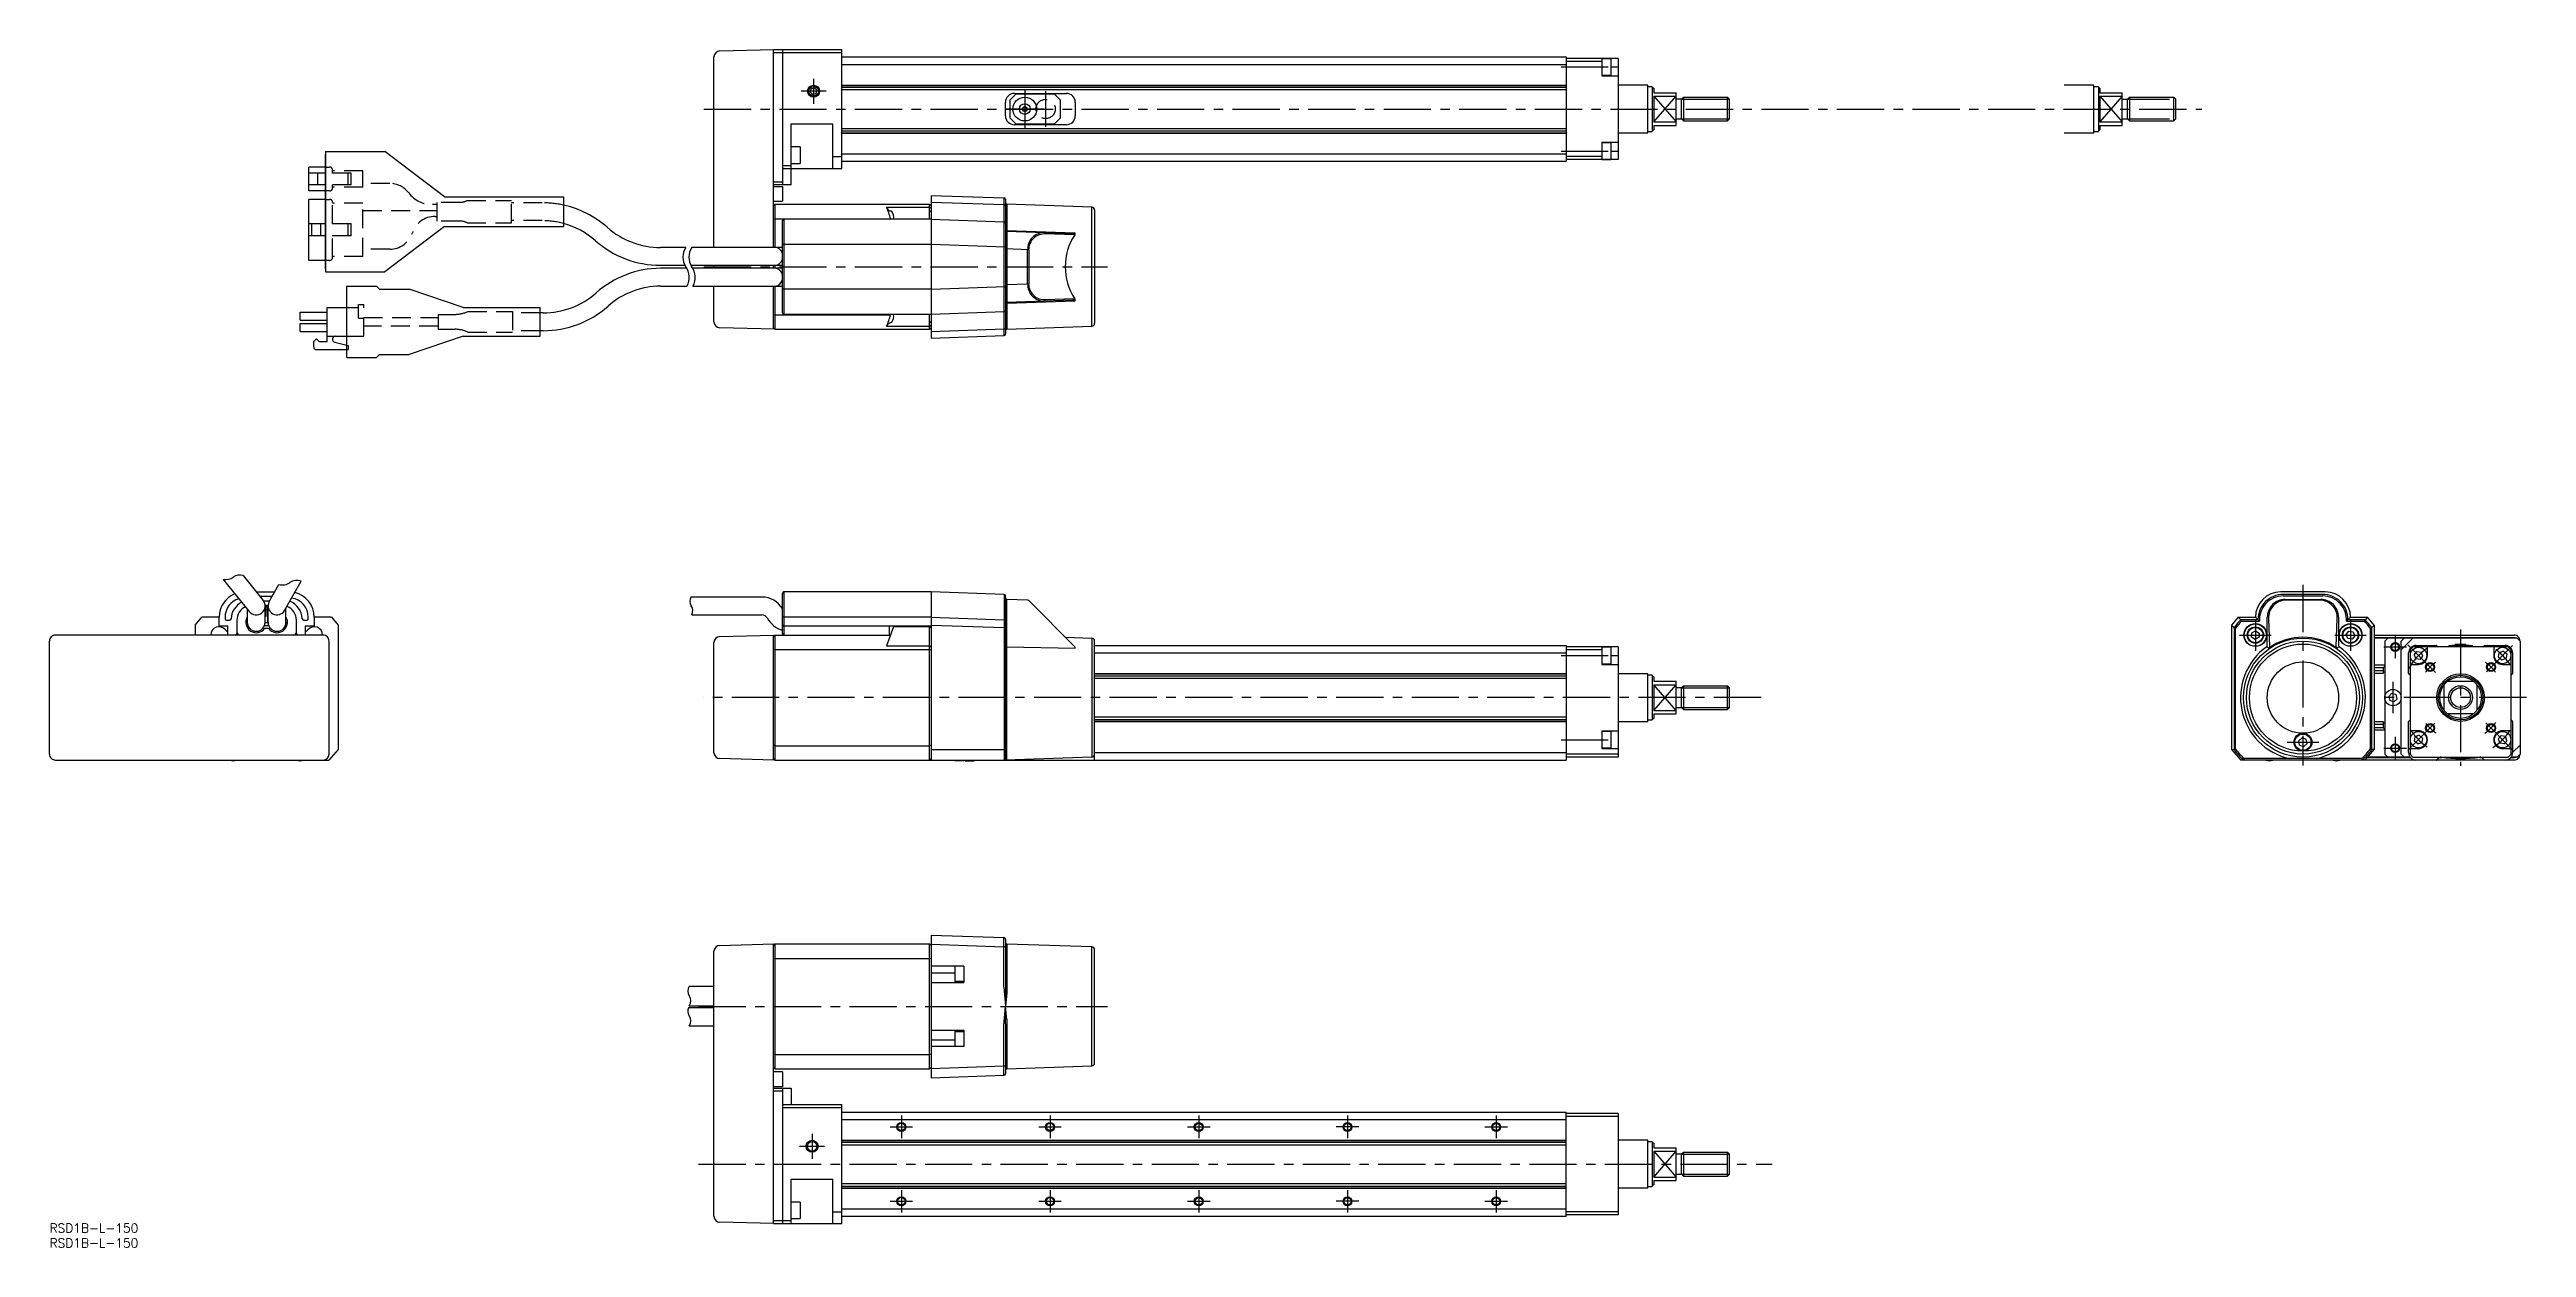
# Model space of a CAD drawing. Extents: x 0 to 833, y -8 to 395.
import ezdxf

# ---------------------------------------------------------------- set-up
doc = ezdxf.new("R2010")
doc.units = 0
doc.header["$LTSCALE"] = 0.5
for name, pattern in [('CENTER', [50.8, 31.75, -6.35, 6.35, -6.35]), ('DASHED', [19.05, 12.7, -6.35]), ('PHANTOM', [63.5, 31.75, -6.35, 6.35, -6.35, 6.35, -6.35])]:
    doc.linetypes.add(name, pattern=pattern)
for name, color, linetype in [('MSM_CENTER', 1, 'CENTER'), ('MSM_CONTINUOUS', 7, 'CONTINUOUS'), ('MSM_DASHED', 4, 'DASHED'), ('MSM_IMAGINARY', 6, 'PHANTOM'), ('MSM_NARROW', 5, 'CONTINUOUS'), ('MSM_PART_NUMBER', 7, 'CONTINUOUS')]:
    doc.layers.add(name, color=color, linetype=linetype)
doc.styles.get("Standard").update_dxf_attribs({"font": 'txt.shx', "height": 3, "bigfont": 'bigfont.shx'})

# ---------------------------------------------------------------- blocks, each defined once
blk = doc.blocks.new('*U2')
at = {"layer": 'MSM_PART_NUMBER'}
blk.add_text('RSD1B-L-150', height=3, dxfattribs=at).set_placement((0, -3))
blk = doc.blocks.new('*U3')
at = {"layer": 'MSM_PART_NUMBER'}
blk.add_text('RSD1B-L-150', height=3, dxfattribs=at).set_placement((0, -8))

msp = doc.modelspace()

# ---------------------------------------------------------------- linework, layer by layer
at = {"layer": 'MSM_CENTER'}
for p, q in [((256.91, 384.78), (256.91, 376.4)), ((508.23, 388.73), (525.63, 388.73)), ((261.1, 380.59), (252.72, 380.59)), ((327.91, 381.13), (327.91, 368.05)), ((334.91, 380.58), (334.91, 368.66)), ((220, 374.59), (723.64, 374.59)), ((334.45, 374.59), (321.37, 374.59)), ((508.23, 360.44), (525.63, 360.44)), ((220, 321.59), (355.72, 321.59)), ((757.68, 214.71), (757.68, 153.94)), ((741.68, 203.09), (741.68, 192.51)), ((773.68, 203.09), (773.68, 192.51)), ((736.39, 197.8), (746.97, 197.8)), ((768.39, 197.8), (778.97, 197.8)), ((784.89, 193.8), (792.47, 193.8)), ((788.68, 197.59), (788.68, 190.01)), ((792.99, 194.48), (802.25, 185.22)), ((810.68, 199.68), (810.68, 153.9)), ((819.36, 185.48), (828.15, 194.26)), ((508.23, 190.94), (525.63, 190.94)), ((575.5, 176.8), (219.89, 176.8)), ((832.83, 176.8), (784.18, 176.8)), ((787.93, 182.09), (787.93, 171.51)), ((802.08, 168.2), (793.18, 159.3)), ((819.15, 168.32), (828.08, 159.39)), ((508.23, 162.65), (525.63, 162.65)), ((752.39, 161.8), (762.97, 161.8)), ((784.89, 159.8), (792.47, 159.8)), ((788.68, 163.59), (788.68, 156.01)), ((218.19, 73), (355.72, 73)), ((286.41, 36.29), (286.41, 28.71)), ((336.41, 36.29), (336.41, 28.71)), ((386.41, 36.29), (386.41, 28.71)), ((436.41, 36.29), (436.41, 28.71)), ((486.41, 36.29), (486.41, 28.71)), ((252.22, 26), (260.6, 26)), ((256.41, 30.19), (256.41, 21.81)), ((282.62, 32.5), (290.2, 32.5)), ((332.62, 32.5), (340.2, 32.5)), ((382.62, 32.5), (390.2, 32.5)), ((440.2, 32.5), (432.62, 32.5)), ((482.62, 32.5), (490.2, 32.5)), ((218.19, 20), (579.26, 20)), ((286.41, 11.29), (286.41, 3.71)), ((336.41, 11.29), (336.41, 3.71)), ((386.41, 11.29), (386.41, 3.71)), ((436.41, 11.29), (436.41, 3.71)), ((486.41, 11.29), (486.41, 3.71)), ((282.62, 7.5), (290.2, 7.5)), ((332.62, 7.5), (340.2, 7.5)), ((382.62, 7.5), (390.2, 7.5)), ((440.2, 7.5), (432.62, 7.5)), ((482.62, 7.5), (490.2, 7.5))]:
    msp.add_line(p, q, dxfattribs=at)
for radius, start, end in [(20, 123.2894, 151.52227), (20, 33.99709, 53.78394), (14.5, 125.10389, 144.13152), (14.5, 35.94467, 54.88123), (14.5, 216.23293, 234.88123), (14.5, 304.4762, 324.87423), (20, 211.95674, 236.00868), (20, 302.66491, 326.16973)]:
    msp.add_arc((810.68, 176.8), radius, start, end, dxfattribs=at)
at = {"layer": 'MSM_CONTINUOUS'}
for p, q in [((223.41, 328.09), (223.41, 392.11)), ((225.36, 394.11), (243.41, 394.59)), ((243.41, 394.59), (266.41, 394.59)), ((243.41, 328.09), (243.41, 394.59)), ((243.41, 393.59), (266.41, 393.59)), ((246.41, 394.59), (246.41, 349.09)), ((266.41, 354.59), (266.41, 394.59)), ((266.41, 392.09), (509.91, 392.09)), ((509.91, 392.09), (509.91, 357.09)), ((527.41, 391.59), (509.91, 391.59)), ((521.91, 391.59), (521.91, 385.73)), ((524.91, 391.48), (521.91, 391.48)), ((524.91, 391.48), (521.91, 391.48)), ((524.91, 391.48), (524.91, 385.98)), ((527.41, 391.59), (527.41, 357.59)), ((266.41, 389.59), (509.91, 389.59)), ((521.91, 390.59), (509.91, 390.59)), ((521.91, 385.98), (524.91, 385.98)), ((521.91, 385.98), (524.91, 385.98)), ((521.91, 385.73), (527.41, 385.73)), ((524.91, 388.73), (527.41, 388.73)), ((255.81, 380.24), (256.06, 381.37)), ((255.81, 380.24), (256.66, 379.46)), ((256.06, 381.37), (257.16, 381.71)), ((257.77, 379.81), (256.66, 379.46)), ((258.01, 380.93), (257.16, 381.71)), ((257.77, 379.81), (258.01, 380.93)), ((266.41, 382.67), (509.91, 382.67)), ((266.41, 382.53), (509.91, 382.53)), ((266.41, 381.94), (509.91, 381.94)), ((266.41, 381.11), (509.91, 381.11)), ((321.41, 372.34), (321.41, 376.84)), ((324.91, 379.59), (322.91, 377.59)), ((322.91, 377.59), (322.91, 371.59)), ((324.41, 379.84), (341.91, 379.84)), ((337.91, 379.59), (324.91, 379.59)), ((327.91, 375.45), (327.16, 375.02)), ((327.16, 375.02), (327.16, 374.15)), ((328.66, 375.02), (327.91, 375.45)), ((328.66, 374.15), (328.66, 375.02)), ((339.91, 377.59), (337.91, 379.59)), ((339.91, 371.59), (339.91, 377.59)), ((344.91, 376.84), (344.91, 372.34)), ((537.41, 382.59), (527.41, 382.59)), ((537.41, 366.59), (537.41, 382.59)), ((538.91, 382.09), (537.41, 382.09)), ((538.91, 382.09), (538.91, 367.09)), ((539.41, 381.59), (538.91, 381.59)), ((539.41, 381.59), (539.41, 380.09)), ((539.41, 380.09), (546.91, 380.09)), ((539.41, 378.92), (546.91, 378.92)), ((539.41, 378.92), (539.41, 370.26)), ((546.91, 369.09), (546.91, 380.09)), ((548.74, 377.91), (546.91, 377.91)), ((549.41, 378.59), (548.74, 377.91)), ((548.74, 371.26), (548.74, 377.91)), ((549.41, 378.59), (549.41, 370.59)), ((549.41, 378.59), (564.24, 378.59)), ((564.24, 370.59), (564.24, 378.59)), ((564.24, 378.59), (564.91, 377.91)), ((564.91, 371.26), (564.91, 377.91)), ((249.41, 369.59), (263.41, 369.59)), ((249.41, 349.09), (249.41, 369.59)), ((263.41, 354.59), (263.41, 369.59)), ((266.41, 368.07), (509.91, 368.07)), ((266.41, 367.23), (509.91, 367.23)), ((266.41, 366.64), (509.91, 366.64)), ((266.41, 366.5), (509.91, 366.5)), ((322.91, 371.59), (324.91, 369.59)), ((341.91, 369.34), (324.41, 369.34)), ((324.91, 369.59), (337.91, 369.59)), ((327.16, 374.15), (327.91, 373.72)), ((327.91, 373.72), (328.66, 374.15)), ((337.91, 369.59), (339.91, 371.59)), ((527.41, 366.59), (537.41, 366.59)), ((537.41, 367.09), (538.91, 367.09)), ((538.91, 367.59), (539.41, 367.59)), ((539.41, 370.26), (546.91, 370.26)), ((539.41, 369.09), (546.91, 369.09)), ((539.41, 369.09), (539.41, 367.59)), ((546.91, 371.26), (548.74, 371.26)), ((549.41, 370.59), (548.74, 371.26)), ((549.41, 370.59), (564.24, 370.59)), ((564.91, 371.26), (564.24, 370.59)), ((92.78, 360.29), (92.78, 319.89)), ((92.78, 360.29), (112.78, 360.29)), ((92.78, 320.89), (92.78, 359.29)), ((132.78, 345.04), (112.78, 360.29)), ((252.41, 361.84), (249.41, 361.84)), ((252.41, 361.84), (252.41, 356.34)), ((263.41, 358.59), (266.41, 358.59)), ((266.41, 359.59), (509.91, 359.59)), ((521.91, 358.59), (509.91, 358.59)), ((521.91, 363.44), (527.41, 363.44)), ((521.91, 363.44), (521.91, 357.59)), ((524.91, 363.19), (521.91, 363.19)), ((524.91, 363.19), (524.91, 357.69)), ((524.91, 360.44), (527.41, 360.44)), ((92.78, 355.09), (87.18, 355.09)), ((87.18, 347.09), (87.18, 355.09)), ((92.78, 353.09), (87.18, 353.09)), ((90.18, 349.09), (90.18, 353.09)), ((243.41, 350.09), (246.41, 350.09)), ((246.41, 355.59), (249.41, 355.59)), ((246.41, 354.59), (266.41, 354.59)), ((249.41, 356.34), (252.41, 356.34)), ((266.41, 357.09), (509.91, 357.09)), ((527.41, 357.59), (509.91, 357.59)), ((521.91, 357.69), (524.91, 357.69)), ((92.78, 349.09), (87.18, 349.09)), ((92.78, 347.09), (87.18, 347.09)), ((87.18, 323.74), (87.18, 344.24)), ((92.78, 344.24), (87.18, 344.24)), ((132.78, 345.04), (172.78, 345.04)), ((172.78, 345.04), (172.78, 335.14)), ((249.41, 349.09), (243.41, 349.09)), ((243.41, 348.59), (246.41, 348.59)), ((243.41, 343.59), (246.41, 343.59)), ((243.41, 342.09), (243.91, 342.59)), ((243.91, 342.59), (295.91, 342.59)), ((243.91, 342.59), (243.91, 328.09)), ((246.41, 348.59), (246.41, 343.59)), ((281.47, 341.6), (295.91, 341.6)), ((281.47, 341.6), (281.75, 341.05)), ((295.91, 337.59), (295.91, 342.59)), ((296.41, 342.09), (295.91, 342.59)), ((296.41, 341.22), (295.91, 341.6)), ((296.41, 345.59), (296.41, 297.59)), ((296.41, 345.59), (320.93, 344.73)), ((296.41, 343.34), (320.93, 342.48)), ((296.41, 342.09), (296.41, 342.09)), ((320.93, 298.44), (320.93, 344.73)), ((320.94, 344.73), (320.93, 344.73)), ((320.93, 342.48), (320.94, 342.48)), ((321.41, 344.31), (321.41, 298.94)), ((350.45, 341.57), (321.9, 342.57)), ((321.9, 342.57), (321.9, 300.6)), ((350.45, 301.6), (350.45, 341.57)), ((92.78, 335.99), (87.18, 335.99)), ((88.18, 331.99), (88.18, 335.99)), ((91.18, 331.99), (91.18, 335.99)), ((132.78, 335.14), (112.78, 319.89)), ((132.78, 335.14), (172.78, 335.14)), ((243.41, 337.58), (243.91, 337.75)), ((243.91, 337.75), (282.79, 337.75)), ((246.41, 306.08), (246.41, 337.09)), ((296.41, 337.59), (246.91, 337.59)), ((246.91, 337.59), (246.91, 305.59)), ((281.75, 341.05), (282.07, 340.65)), ((282.07, 340.65), (282.4, 340.43)), ((282.4, 340.43), (282.93, 340.36)), ((282.79, 337.75), (282.79, 337.59)), ((282.93, 340.36), (283.11, 340.25)), ((283.11, 340.25), (283.19, 340.15)), ((296.41, 339.89), (295.91, 340.39)), ((296.41, 337.59), (320.93, 336.73)), ((321.9, 333.78), (344.88, 332.98)), ((321.9, 333.57), (344.04, 332.8)), ((351.41, 340.57), (351.41, 302.6)), ((92.78, 331.99), (87.18, 331.99)), ((205.36, 328.09), (205.38, 328.09)), ((213.91, 328.09), (205.41, 328.09)), ((246.41, 328.09), (215.91, 328.09)), ((296.56, 329.09), (246.41, 329.09)), ((321.41, 328.22), (296.41, 329.09)), ((329.22, 327.32), (321.41, 327.59)), ((328.88, 315.84), (328.88, 327.33)), ((329.22, 327.33), (329.22, 315.84)), ((344.37, 332.3), (334.91, 332.63)), ((344.73, 332.35), (344.37, 332.3)), ((92.78, 323.74), (87.18, 323.74)), ((92.78, 319.89), (112.78, 319.89)), ((205.41, 322.09), (205.38, 322.09)), ((205.41, 322.09), (213.63, 322.09)), ((214.25, 321.09), (205.41, 321.09)), ((215.64, 322.09), (246.41, 322.09)), ((246.41, 321.09), (216.26, 321.09)), ((223.41, 321.09), (223.41, 322.09)), ((243.41, 321.09), (243.41, 322.09)), ((243.91, 322.09), (243.91, 321.09)), ((99.95, 291.09), (99.95, 315.09)), ((99.95, 315.09), (109.95, 315.09)), ((110.95, 314.09), (109.95, 315.09)), ((110.95, 314.09), (120.95, 314.09)), ((139.1, 307.89), (120.95, 314.09)), ((205.44, 315.09), (214.33, 315.09)), ((216.34, 315.09), (246.41, 315.09)), ((223.41, 303.06), (223.41, 315.09)), ((243.41, 301.09), (243.41, 315.09)), ((243.91, 315.09), (243.91, 300.59)), ((296.56, 314.09), (246.41, 314.09)), ((296.41, 314.08), (321.41, 314.95)), ((321.41, 315.58), (329.22, 315.85)), ((344.04, 310.38), (321.9, 309.6)), ((321.9, 309.39), (344.88, 310.19)), ((334.91, 310.55), (344.37, 310.88)), ((344.37, 310.88), (344.73, 310.82)), ((84.32, 306.33), (93.32, 306.33)), ((84.32, 303.63), (84.32, 306.33)), ((84.32, 303.63), (93.32, 303.63)), ((84.32, 299.85), (84.32, 302.55)), ((84.32, 302.55), (93.32, 302.55)), ((84.32, 299.85), (93.32, 299.85)), ((93.32, 307.95), (99.95, 307.95)), ((93.32, 296.43), (93.32, 307.95)), ((139.1, 307.89), (164.95, 307.89)), ((164.95, 298.29), (164.95, 307.89)), ((165.96, 306.09), (164.95, 306.09)), ((165.96, 300.09), (164.95, 300.09)), ((243.91, 300.59), (225.36, 301.06)), ((243.41, 305.59), (243.91, 305.42)), ((243.91, 300.59), (243.41, 301.09)), ((243.91, 305.42), (282.79, 305.42)), ((243.91, 300.59), (295.91, 300.59)), ((296.41, 305.59), (246.91, 305.59)), ((281.47, 301.57), (281.75, 302.12)), ((281.47, 301.57), (295.91, 301.57)), ((281.75, 302.12), (282.07, 302.52)), ((282.07, 302.52), (282.4, 302.74)), ((282.4, 302.74), (282.93, 302.81)), ((282.79, 305.59), (282.79, 305.42)), ((282.93, 302.81), (283.11, 302.92)), ((283.11, 302.92), (283.19, 303.02)), ((295.91, 300.59), (295.91, 305.59)), ((295.91, 302.79), (296.41, 303.29)), ((295.91, 301.57), (296.41, 301.95)), ((295.91, 300.59), (296.41, 301.09)), ((320.93, 306.44), (296.41, 305.59)), ((296.41, 299.83), (320.93, 300.69)), ((320.94, 300.69), (320.93, 300.69)), ((321.9, 300.6), (350.45, 301.6)), ((89.72, 297.33), (88.82, 296.43)), ((88.82, 294.63), (88.82, 296.43)), ((89.72, 297.33), (90.62, 296.43)), ((89.72, 293.73), (99.95, 293.73)), ((90.62, 296.43), (93.32, 296.43)), ((93.32, 298.23), (99.95, 298.23)), ((95.88, 296.23), (99.95, 295.19)), ((110.95, 292.09), (109.95, 291.09)), ((110.95, 292.09), (120.95, 292.09)), ((139.1, 298.29), (120.95, 292.09)), ((139.1, 298.29), (164.95, 298.29)), ((296.41, 297.59), (320.93, 298.44)), ((320.93, 298.44), (320.94, 298.44)), ((99.95, 291.09), (109.95, 291.09)), ((65.05, 217.88), (71.83, 209.48)), ((58.43, 216.52), (67.17, 205.71)), ((69.56, 212.3), (75.7, 212.3)), ((74.86, 210.8), (70.77, 210.8)), ((71.97, 209.3), (74.02, 209.3)), ((73.78, 208.86), (77.11, 214.81)), ((79.05, 206.02), (84.6, 215.93)), ((239.55, 210.6), (215.63, 210.6)), ((246.41, 198.29), (246.41, 211.8)), ((296.41, 212.3), (246.91, 212.3)), ((246.91, 212.3), (246.91, 197.8)), ((296.41, 212.3), (296.41, 155.8)), ((320.93, 211.44), (296.41, 212.3)), ((320.93, 211.44), (320.93, 155.8)), ((321.41, 156.3), (321.41, 210.94)), ((328.88, 209.54), (321.9, 209.78)), ((321.9, 156.28), (321.9, 209.78)), ((344.73, 193.87), (329.22, 209.39)), ((765.18, 212.3), (750.18, 212.3)), ((764.33, 211.44), (751.03, 211.44)), ((751.03, 210.94), (764.33, 210.94)), ((751.69, 209.78), (763.67, 209.78)), ((763.42, 209.54), (751.94, 209.54)), ((49, 201.17), (51.25, 203.8)), ((49, 201.17), (49, 197.8)), ((57, 203.8), (51.25, 203.8)), ((57, 200.8), (57, 203.8)), ((60, 200.8), (57, 200.8)), ((59, 203.8), (59, 203.3)), ((59.5, 202.8), (60.52, 202.8)), ((60, 197.8), (60, 200.8)), ((63, 202.8), (63, 198.3)), ((66, 202), (66.5, 202)), ((66.18, 201), (66.71, 201)), ((66.5, 206.54), (66.5, 202.1)), ((72.29, 201), (73.71, 201)), ((72.37, 200.1), (73.63, 200.1)), ((73.51, 207.8), (72.49, 207.8)), ((72.5, 202.09), (72.5, 207.6)), ((72.75, 204.1), (72.5, 204.1)), ((72.5, 202), (73.5, 202)), ((72.75, 207.8), (72.75, 204.1)), ((73.25, 207.3), (72.75, 207.3)), ((73.25, 206.3), (72.75, 206.3)), ((73.25, 207.8), (73.25, 202)), ((73.5, 202.1), (73.5, 207.6)), ((79.29, 201), (79.82, 201)), ((79.5, 202.1), (79.5, 206.82)), ((79.5, 202), (80, 202)), ((83, 198.3), (83, 202.8)), ((85.48, 202.8), (86.5, 202.8)), ((89, 200.8), (86, 200.8)), ((86, 200.8), (86, 197.8)), ((87, 203.3), (87, 203.8)), ((89, 203.8), (89, 200.8)), ((94.75, 203.8), (89, 203.8)), ((94.75, 203.8), (97, 201.17)), ((97, 201.17), (97, 159.3)), ((215.94, 204.6), (239.55, 204.6)), ((296.41, 203.8), (246.41, 203.8)), ((296.41, 200.8), (246.91, 200.8)), ((283.81, 200.6), (281.47, 194.16)), ((282.41, 197.8), (282.41, 200.8)), ((295.91, 200.6), (283.81, 200.6)), ((294.51, 200.8), (294.51, 200.6)), ((296.41, 200.1), (295.91, 200.6)), ((295.91, 155.8), (295.91, 200.6)), ((296.41, 203.8), (320.93, 202.95)), ((296.41, 203.8), (320.93, 202.94)), ((296.41, 201.17), (320.93, 200.31)), ((320.93, 202.95), (321.41, 202.95)), ((320.93, 202.95), (320.93, 202.94)), ((320.93, 202.94), (320.94, 202.94)), ((320.94, 200.31), (320.93, 200.31)), ((735.93, 203.8), (733.68, 201.17)), ((733.68, 201.17), (733.68, 159.3)), ((733.68, 201.17), (734.53, 200.31)), ((734.53, 200.31), (734.53, 159.3)), ((734.53, 200.31), (735.03, 200.14)), ((735.03, 159.47), (735.03, 200.14)), ((735.93, 203.8), (741.68, 203.8)), ((735.93, 203.8), (736.78, 202.94)), ((742.53, 202.94), (736.78, 202.94)), ((737, 202.44), (736.78, 202.94)), ((737, 202.44), (743.03, 202.44)), ((741.68, 203.8), (743.03, 202.44)), ((745.7, 194.28), (745.7, 203.78)), ((746.14, 203.34), (746.47, 193.88)), ((768.89, 193.88), (769.22, 203.34)), ((769.66, 203.78), (769.66, 194.28)), ((772.32, 202.44), (773.68, 203.8)), ((772.32, 202.44), (778.36, 202.44)), ((778.57, 202.94), (772.82, 202.94)), ((773.68, 203.8), (779.43, 203.8)), ((778.36, 202.44), (778.57, 202.94)), ((779.43, 203.8), (778.57, 202.94)), ((781.68, 201.17), (779.43, 203.8)), ((780.32, 200.14), (780.82, 200.31)), ((780.32, 200.14), (780.32, 159.47)), ((781.68, 201.17), (780.82, 200.31)), ((780.82, 159.3), (780.82, 200.31)), ((781.68, 201.17), (781.68, 159.3)), ((0, 157.8), (0, 195.8)), ((92, 197.8), (2, 197.8)), ((94, 157.8), (94, 195.8)), ((223.41, 158.27), (223.41, 195.32)), ((225.36, 197.32), (243.41, 197.8)), ((243.41, 197.3), (243.91, 197.8)), ((243.41, 155.8), (243.41, 197.8)), ((243.91, 192.96), (243.41, 192.79)), ((243.91, 197.8), (243.91, 155.8)), ((243.91, 197.8), (282.79, 197.8)), ((243.91, 192.96), (295.91, 192.96)), ((281.47, 194.16), (295.91, 194.16)), ((295.91, 194.16), (296.41, 193.84)), ((295.91, 192.96), (296.41, 192.79)), ((321.9, 193.87), (344.88, 193.45)), ((341.51, 197.09), (350.45, 196.78)), ((350.45, 196.78), (350.45, 156.81)), ((351.41, 155.8), (351.41, 195.78)), ((351.41, 194.3), (509.91, 194.3)), ((351.41, 191.8), (509.91, 191.8)), ((509.91, 194.3), (509.91, 155.8)), ((527.41, 193.8), (509.91, 193.8)), ((521.91, 192.8), (509.91, 192.8)), ((521.91, 193.8), (521.91, 187.94)), ((524.91, 193.69), (521.91, 193.69)), ((524.91, 193.69), (524.91, 188.19)), ((527.41, 193.8), (527.41, 156.8)), ((740.42, 197.09), (740.44, 198.54)), ((741.66, 196.35), (740.42, 197.09)), ((740.44, 198.54), (741.7, 199.24)), ((742.92, 197.06), (741.66, 196.35)), ((741.7, 199.24), (742.94, 198.5)), ((742.94, 198.5), (742.92, 197.06)), ((745.49, 193.87), (746.28, 193.45)), ((769.87, 193.87), (769.08, 193.45)), ((772.25, 197.99), (773.13, 199.13)), ((772.79, 196.66), (772.25, 197.99)), ((774.22, 196.46), (772.79, 196.66)), ((773.13, 199.13), (774.56, 198.94)), ((775.11, 197.6), (774.22, 196.46)), ((774.56, 198.94), (775.11, 197.6)), ((781.68, 197.8), (828.68, 197.8)), ((828.78, 196.9), (781.68, 196.9)), ((781.68, 196.87), (784.64, 196.87)), ((829.68, 196.8), (781.68, 196.8)), ((784.64, 196.87), (784.68, 196.83)), ((784.64, 196.87), (784.64, 196.8)), ((784.68, 196.83), (792.68, 196.83)), ((784.68, 196.8), (784.68, 196.83)), ((786.18, 196.8), (785.18, 195.8)), ((785.18, 195.8), (785.18, 157.8)), ((794.68, 196.8), (790.68, 192.8)), ((791.68, 196.8), (790.68, 195.8)), ((790.68, 192.8), (790.68, 195.8)), ((790.68, 157.8), (790.68, 192.8)), ((792.68, 196.83), (792.72, 196.87)), ((792.68, 196.83), (792.68, 196.8)), ((792.72, 196.87), (828.76, 196.87)), ((792.72, 196.8), (792.72, 196.87)), ((793.18, 184.88), (793.18, 191.8)), ((794.68, 193.8), (793.68, 192.8)), ((793.68, 192.8), (793.68, 157.8)), ((826.68, 193.8), (794.68, 193.8)), ((795.08, 191.18), (796.02, 192.32)), ((795.68, 194.3), (802.6, 194.3)), ((796.02, 192.32), (797.48, 192.08)), ((797.99, 190.69), (797.48, 192.08)), ((799.54, 190.94), (799.54, 193.8)), ((802.74, 194.24), (803.18, 193.8)), ((808.88, 194.4), (806.68, 194.14)), ((806.68, 194.14), (806.72, 193.8)), ((806.68, 194.14), (814.68, 194.14)), ((808.88, 194.8), (808.88, 194.4)), ((808.88, 194.8), (812.48, 194.8)), ((808.88, 194.4), (812.48, 194.4)), ((812.48, 194.4), (812.48, 194.8)), ((814.68, 194.14), (812.48, 194.4)), ((814.64, 193.8), (814.68, 194.14)), ((818.18, 193.8), (818.62, 194.24)), ((818.76, 194.3), (825.68, 194.3)), ((821.82, 193.8), (821.82, 190.94)), ((823.44, 190.42), (823.68, 191.88)), ((825.07, 192.4), (823.68, 191.88)), ((825.07, 192.4), (826.21, 191.45)), ((827.68, 192.8), (826.68, 193.8)), ((827.68, 157.8), (827.68, 192.8)), ((828.18, 191.8), (828.18, 184.88)), ((829.68, 196.8), (830.68, 195.8)), ((830.68, 195.8), (830.68, 157.8)), ((351.41, 184.88), (509.91, 184.88)), ((351.41, 184.74), (509.91, 184.74)), ((351.41, 184.15), (509.91, 184.15)), ((351.41, 183.32), (509.91, 183.32)), ((521.91, 188.19), (524.91, 188.19)), ((521.91, 187.94), (527.41, 187.94)), ((524.91, 190.94), (527.41, 190.94)), ((537.41, 184.8), (527.41, 184.8)), ((537.41, 168.8), (537.41, 184.8)), ((538.91, 184.3), (537.41, 184.3)), ((538.91, 184.3), (538.91, 169.3)), ((539.41, 183.8), (538.91, 183.8)), ((539.41, 183.8), (539.41, 182.3)), ((781.68, 187.8), (785.18, 187.8)), ((784.68, 186.85), (781.68, 186.85)), ((781.68, 185.85), (784.68, 185.85)), ((784.68, 184.85), (781.68, 184.85)), ((784.68, 186.85), (785.18, 187.35)), ((784.68, 186.85), (784.68, 184.85)), ((785.18, 185.3), (784.68, 185.3)), ((793.68, 184.3), (793.24, 184.74)), ((793.68, 187.94), (796.54, 187.94)), ((795.08, 191.18), (795.59, 189.8)), ((797.05, 189.55), (795.59, 189.8)), ((797.05, 189.55), (797.99, 190.69)), ((823.44, 190.42), (824.57, 189.48)), ((824.57, 189.48), (825.96, 190)), ((824.82, 187.94), (827.68, 187.94)), ((826.21, 191.45), (825.96, 190)), ((828.12, 184.74), (827.68, 184.3)), ((539.41, 182.3), (546.91, 182.3)), ((539.41, 181.13), (546.91, 181.13)), ((539.41, 181.13), (539.41, 172.47)), ((546.91, 171.3), (546.91, 182.3)), ((548.74, 180.12), (546.91, 180.12)), ((549.41, 180.8), (548.74, 180.12)), ((548.74, 173.47), (548.74, 180.12)), ((549.41, 180.8), (549.41, 172.8)), ((549.41, 180.8), (564.24, 180.8)), ((564.24, 172.8), (564.24, 180.8)), ((564.24, 180.8), (564.91, 180.12)), ((564.91, 173.47), (564.91, 180.12)), ((786.51, 177.21), (787.58, 178.23)), ((786.51, 177.21), (786.86, 175.78)), ((788.28, 175.36), (786.86, 175.78)), ((787.58, 178.23), (789, 177.82)), ((788.28, 175.36), (789.35, 176.38)), ((789.35, 176.38), (789, 177.82)), ((805.18, 172.47), (805.18, 181.13)), ((806.35, 182.3), (815.01, 182.3)), ((816.18, 181.13), (816.18, 172.47)), ((351.41, 170.28), (509.91, 170.28)), ((351.41, 169.44), (509.91, 169.44)), ((351.41, 168.85), (509.91, 168.85)), ((351.41, 168.71), (509.91, 168.71)), ((527.41, 168.8), (537.41, 168.8)), ((537.41, 169.3), (538.91, 169.3)), ((538.91, 169.8), (539.41, 169.8)), ((539.41, 172.47), (546.91, 172.47)), ((539.41, 171.3), (546.91, 171.3)), ((539.41, 171.3), (539.41, 169.8)), ((546.91, 173.47), (548.74, 173.47)), ((549.41, 172.8), (548.74, 173.47)), ((549.41, 172.8), (564.24, 172.8)), ((564.91, 173.47), (564.24, 172.8)), ((781.68, 168.75), (784.68, 168.75)), ((784.68, 167.75), (781.68, 167.75)), ((781.68, 166.75), (784.68, 166.75)), ((784.68, 168.75), (784.68, 166.75)), ((784.68, 168.3), (785.18, 168.3)), ((784.68, 166.75), (785.18, 166.25)), ((793.18, 158.3), (793.18, 168.71)), ((793.24, 168.85), (793.68, 169.3)), ((815.01, 171.3), (806.35, 171.3)), ((827.68, 169.3), (828.12, 168.85)), ((828.18, 168.71), (828.18, 158.3)), ((97, 159.3), (93.87, 155.8)), ((243.91, 160.63), (243.41, 160.8)), ((243.91, 160.63), (295.91, 160.63)), ((296.41, 160.8), (295.91, 160.63)), ((296.41, 159.3), (320.93, 159.3)), ((320.93, 159.3), (320.93, 159.3)), ((351.41, 158.3), (509.91, 158.3)), ((521.91, 165.65), (527.41, 165.65)), ((521.91, 165.65), (521.91, 159.65)), ((524.91, 165.4), (521.91, 165.4)), ((524.91, 165.4), (521.91, 165.4)), ((521.91, 159.9), (524.91, 159.9)), ((521.91, 159.9), (524.91, 159.9)), ((521.91, 159.65), (527.41, 159.65)), ((524.91, 165.4), (524.91, 159.9)), ((524.91, 165.4), (524.91, 159.9)), ((733.68, 159.3), (736.81, 155.8)), ((733.68, 159.3), (734.53, 159.3)), ((734.53, 159.3), (735.03, 159.47)), ((756.28, 162.29), (757.41, 163.25)), ((756.56, 160.83), (756.28, 162.29)), ((756.56, 160.83), (757.95, 160.34)), ((758.8, 162.76), (757.41, 163.25)), ((759.07, 161.31), (757.95, 160.34)), ((759.07, 161.31), (758.8, 162.76)), ((778.55, 155.8), (781.68, 159.3)), ((780.32, 159.47), (780.82, 159.3)), ((781.68, 159.3), (780.82, 159.3)), ((785.18, 165.8), (781.68, 165.8)), ((796.54, 165.65), (793.68, 165.65)), ((793.68, 159.65), (796.54, 159.65)), ((795.15, 162.14), (795.4, 163.6)), ((796.29, 161.2), (795.15, 162.14)), ((796.78, 164.11), (795.4, 163.6)), ((796.29, 161.2), (797.68, 161.71)), ((797.92, 163.17), (796.78, 164.11)), ((797.92, 163.17), (797.68, 161.71)), ((824.31, 164.04), (823.36, 162.9)), ((823.36, 162.9), (823.88, 161.51)), ((825.34, 161.27), (823.88, 161.51)), ((824.31, 164.04), (825.76, 163.79)), ((827.68, 165.65), (824.82, 165.65)), ((824.82, 159.65), (827.68, 159.65)), ((826.28, 162.41), (825.34, 161.27)), ((826.28, 162.41), (825.76, 163.79)), ((828.18, 158.3), (830.68, 160.8)), ((2, 155.8), (93.87, 155.8)), ((243.41, 155.8), (225.36, 156.27)), ((243.91, 155.8), (243.41, 156.3)), ((243.91, 155.8), (509.91, 155.8)), ((296.41, 156.3), (295.91, 155.8)), ((304.41, 155.55), (304.41, 155.8)), ((307.41, 155.55), (304.41, 155.55)), ((307.41, 155.55), (307.41, 155.8)), ((307.91, 155.8), (307.91, 155.55)), ((307.91, 155.55), (310.91, 155.55)), ((310.91, 155.8), (310.91, 155.55)), ((320.93, 155.8), (320.91, 155.8)), ((350.45, 156.81), (321.42, 155.8)), ((527.41, 157.8), (509.91, 157.8)), ((527.41, 156.8), (509.91, 156.8)), ((828.68, 155.8), (736.81, 155.8)), ((737.86, 156.3), (737.66, 155.8)), ((777.49, 156.3), (737.86, 156.3)), ((777.49, 156.3), (777.7, 155.8)), ((779.36, 156.7), (793.76, 156.7)), ((784.64, 156.72), (779.37, 156.72)), ((779.44, 156.8), (793.68, 156.8)), ((784.64, 156.8), (784.64, 156.72)), ((784.68, 156.76), (784.64, 156.72)), ((784.68, 156.76), (784.68, 156.8)), ((792.68, 156.76), (784.68, 156.76)), ((785.18, 157.8), (786.18, 156.8)), ((791.68, 156.8), (790.68, 157.8)), ((792.68, 156.76), (792.68, 156.8)), ((792.72, 156.72), (792.68, 156.76)), ((792.72, 156.72), (792.72, 156.8)), ((793.74, 156.72), (792.72, 156.72)), ((793.68, 157.8), (794.68, 156.8)), ((794.68, 156.8), (826.68, 156.8)), ((803.32, 156.44), (802.74, 155.85)), ((803.76, 156.7), (804.37, 156.7)), ((804.19, 156.72), (803.87, 156.72)), ((816.99, 156.7), (817.59, 156.7)), ((817.49, 156.72), (817.16, 156.72)), ((818.62, 155.85), (818.04, 156.44)), ((826.68, 156.8), (827.68, 157.8)), ((827.6, 156.7), (828.78, 156.7)), ((828.76, 156.72), (827.62, 156.72)), ((829.68, 156.8), (827.68, 156.8)), ((829.68, 156.8), (830.68, 157.8)), ((225.36, 93.53), (243.41, 94)), ((243.91, 94), (243.41, 93.5)), ((243.41, 0), (243.41, 94)), ((243.91, 94), (243.91, 52)), ((243.91, 94), (295.91, 94)), ((295.91, 52), (295.91, 94)), ((296.41, 93.5), (295.91, 94)), ((296.41, 97), (296.41, 49)), ((296.41, 97), (320.93, 96.14)), ((296.41, 93.87), (320.91, 93.02)), ((296.41, 93.5), (296.41, 93.5)), ((320.91, 79.42), (320.91, 96.14)), ((320.91, 93.02), (320.93, 93.02)), ((320.93, 96.14), (320.93, 96.14)), ((321.41, 95.64), (321.41, 79.42)), ((350.45, 92.99), (321.9, 93.98)), ((321.9, 93.98), (321.9, 77.42)), ((350.45, 53.01), (350.45, 92.99)), ((351.41, 54.01), (351.41, 91.99)), ((223.41, 2.47), (223.41, 91.53)), ((243.91, 89.16), (243.41, 88.99)), ((243.91, 89.16), (295.91, 89.16)), ((296.41, 88.99), (295.91, 89.16)), ((307.41, 86.5), (296.41, 86.5)), ((296.41, 84.25), (304.41, 84.25)), ((304.41, 86.5), (304.41, 80.99)), ((307.41, 86.5), (307.41, 80.99)), ((223.41, 79.75), (215.08, 79.75)), ((296.41, 80.99), (307.41, 80.99)), ((304.41, 81.5), (307.41, 81.5)), ((320.91, 79.42), (321.4, 73.05)), ((321.41, 79.42), (321.42, 73.05)), ((321.9, 77.42), (321.42, 73.05)), ((223.41, 72.5), (214.81, 72.5)), ((215.08, 73.25), (223.41, 73.25)), ((320.91, 66.58), (321.4, 72.95)), ((321.4, 72.95), (321.4, 73.05)), ((321.4, 73.05), (321.42, 73.05)), ((321.4, 72.95), (321.42, 72.95)), ((321.42, 67.11), (321.41, 50.36)), ((321.42, 73.05), (321.42, 72.95)), ((321.9, 68.58), (321.42, 72.95)), ((321.42, 67.11), (321.42, 72.95)), ((321.9, 68.58), (321.9, 52.02)), ((215.08, 66.5), (223.41, 66.5)), ((296.41, 65.01), (307.41, 65.01)), ((296.41, 61.75), (304.41, 61.75)), ((307.41, 59.5), (296.41, 59.5)), ((304.41, 65), (304.41, 59.5)), ((307.41, 64.5), (304.41, 64.5)), ((307.41, 65.01), (307.41, 59.5)), ((320.91, 49.86), (320.91, 66.58)), ((243.91, 56.84), (243.41, 57.01)), ((243.41, 52.5), (243.91, 52)), ((246.41, 51), (243.41, 51)), ((243.91, 56.84), (295.91, 56.84)), ((243.91, 52), (295.91, 52)), ((246.41, 51), (246.41, 46)), ((296.41, 57.01), (295.91, 56.84)), ((296.41, 52.5), (295.91, 52)), ((296.41, 52.13), (320.91, 52.98)), ((320.93, 52.98), (320.91, 52.98)), ((321.9, 52.02), (350.45, 53.01)), ((246.41, 46), (243.41, 46)), ((243.41, 45.5), (249.41, 45.5)), ((246.41, 44.5), (243.41, 44.5)), ((246.41, 45.5), (246.41, 0)), ((249.41, 45.5), (249.41, 40)), ((296.41, 49), (320.93, 49.86)), ((320.93, 49.86), (320.93, 49.86)), ((246.41, 40), (266.41, 40)), ((246.41, 39), (266.41, 39)), ((266.41, 0), (266.41, 40)), ((266.41, 37.5), (509.91, 37.5)), ((266.41, 35), (509.91, 35)), ((509.91, 2.5), (509.91, 37.5)), ((527.41, 37), (509.91, 37)), ((527.41, 36), (509.91, 36)), ((527.41, 37), (527.41, 3)), ((266.41, 28.08), (509.91, 28.08)), ((266.41, 27.94), (509.91, 27.94)), ((266.41, 27.36), (509.91, 27.36)), ((266.41, 26.52), (509.91, 26.52)), ((537.41, 28), (527.41, 28)), ((537.41, 12), (537.41, 28)), ((538.91, 27.5), (537.41, 27.5)), ((538.91, 27.5), (538.91, 12.5)), ((539.41, 27), (538.91, 27)), ((539.41, 27), (539.41, 25.5)), ((539.41, 25.5), (546.91, 25.5)), ((546.91, 14.5), (546.91, 25.5)), ((539.41, 24.33), (546.91, 24.33)), ((539.41, 24.33), (539.41, 15.67)), ((548.74, 23.32), (546.91, 23.32)), ((546.91, 16.68), (548.74, 16.68)), ((549.41, 24), (548.74, 23.32)), ((548.74, 16.68), (548.74, 23.32)), ((549.41, 16), (548.74, 16.68)), ((549.41, 24), (549.41, 16)), ((549.41, 24), (564.24, 24)), ((564.24, 16), (564.24, 24)), ((564.24, 24), (564.91, 23.32)), ((564.91, 16.68), (564.24, 16)), ((564.91, 16.68), (564.91, 23.32)), ((249.41, 15), (263.41, 15)), ((249.41, 0), (249.41, 15)), ((263.41, 0), (263.41, 15)), ((266.41, 13.48), (509.91, 13.48)), ((266.41, 12.64), (509.91, 12.64)), ((266.41, 12.06), (509.91, 12.06)), ((266.41, 11.92), (509.91, 11.92)), ((527.41, 12), (537.41, 12)), ((537.41, 12.5), (538.91, 12.5)), ((538.91, 13), (539.41, 13)), ((539.41, 15.67), (546.91, 15.67)), ((539.41, 14.5), (546.91, 14.5)), ((539.41, 14.5), (539.41, 13)), ((549.41, 16), (564.24, 16)), ((243.41, 0), (225.36, 0.47)), ((243.41, 1), (249.41, 1)), ((243.41, 0), (266.41, 0)), ((252.41, 7.25), (249.41, 7.25)), ((249.41, 1.75), (252.41, 1.75)), ((252.41, 7.25), (252.41, 1.75)), ((263.41, 4), (266.41, 4)), ((266.41, 5), (509.91, 5)), ((266.41, 2.5), (509.91, 2.5)), ((527.41, 4), (509.91, 4)), ((527.41, 3), (509.91, 3))]:
    msp.add_line(p, q, dxfattribs=at)
for centre, radius in [((256.91, 380.59), 1.62), ((327.91, 374.59), 4), ((327.91, 374.59), 1.8), ((327.91, 374.59), 0.75), ((741.68, 197.8), 3.85), ((741.68, 197.8), 3.75), ((741.68, 197.8), 2.75), ((741.68, 197.8), 2.55), ((773.68, 197.8), 3.85), ((773.68, 197.8), 3.75), ((773.68, 197.8), 2.75), ((773.68, 197.8), 2.55), ((757.68, 176.8), 19.99), ((757.68, 176.8), 18.99), ((757.68, 176.8), 18), ((788.68, 193.8), 1.23), ((796.54, 190.94), 2.75), ((824.82, 190.94), 2.75), ((757.68, 176.8), 12), ((800.43, 187.05), 1.23), ((810.68, 176.8), 8), ((810.68, 176.8), 7.5), ((810.68, 176.8), 7), ((820.93, 187.05), 1.23), ((787.93, 176.8), 2.75), ((810.68, 176.8), 4), ((800.43, 166.54), 1.23), ((820.93, 166.54), 1.23), ((757.68, 161.8), 3), ((757.68, 161.8), 2.75), ((788.68, 159.8), 1.23), ((796.54, 162.65), 2.75), ((824.82, 162.65), 2.75), ((286.41, 32.5), 1.23), ((336.41, 32.5), 1.23), ((386.41, 32.5), 1.23), ((436.41, 32.5), 1.23), ((486.41, 32.5), 1.23), ((256.41, 26), 1.62), ((286.41, 7.5), 1.23), ((336.41, 7.5), 1.23), ((386.41, 7.5), 1.23), ((436.41, 7.5), 1.23), ((486.41, 7.5), 1.23)]:
    msp.add_circle(centre, radius, dxfattribs=at)
for centre, radius, start, end in [((225.41, 392.11), 2, 91.5, 180), ((324.41, 376.84), 3, 90.00005, 179.99999), ((341.91, 376.84), 3, 0.00009, 90.00002), ((324.41, 372.34), 3, 180.00003, 269.99994), ((341.91, 372.34), 3, 270.00005, 359.99991), ((165.69, 310.09), 33, 48.59038, 77.60702), ((250.94, 328.97), 33.04, 15.40908, 22.47585), ((320.91, 341.98), 0.5, 0, 88), ((320.92, 344.23), 0.5, 0, 88), ((321.91, 343.07), 0.5, 180, 268), ((350.41, 340.57), 1, 0, 88), ((165.69, 310.09), 27, 48.59038, 74.79294), ((205.38, 355.09), 27, 228.59045, 270.0713), ((246.91, 337.09), 0.5, 90, 180), ((280.08, 338.04), 3.76, 353.03387, 34.11798), ((320.91, 336.23), 0.5, 0, 88), ((321.91, 334.07), 0.5, 180, 268), ((321.85, 334.24), 0.466, 201.82299, 276.10597), ((205.38, 355.09), 33, 228.59038, 270), ((243.82, 325.39), 2.7, 16.21062, 87.34223), ((334.5, 327.5), 5.62, 89.22523, 181.79087), ((334.58, 327.27), 5.37, 86.49971, 179.48214), ((361.1, 321.59), 19.59, 146.68227, 213.31773), ((344.14, 334.3), 1.5, 266.00185, 299.24197), ((343.98, 332.86), 0.904, 325.7742, 8.18801), ((205.65, 288.09), 33, 90.40961, 131.40962), ((243.84, 318.48), 2.61, 9.27295, 87.89588), ((243.82, 324.79), 2.7, 272.65768, 343.78937), ((243.87, 317.65), 2.56, 271.53459, 353.30608), ((165.96, 333.09), 27, 270, 311.40962), ((165.96, 333.09), 33, 270, 311.40962), ((205.65, 288.09), 27, 90.45238, 131.40962), ((321.91, 309.1), 0.5, 92, 180), ((321.82, 308.97), 0.432, 80.35173, 161.71866), ((334.5, 315.67), 5.62, 178.20913, 270.77481), ((334.58, 315.9), 5.37, 180.51788, 273.50029), ((344.14, 308.87), 1.5, 60.75607, 94.00168), ((343.98, 310.32), 0.904, 351.81217, 34.22548), ((225.41, 303.06), 2, 180, 268.5), ((246.91, 306.09), 0.5, 180, 270), ((250.94, 314.2), 33.04, 337.52415, 344.59092), ((280.08, 305.13), 3.76, 325.88202, 6.96613), ((320.91, 306.94), 0.5, 272, 0), ((321, 301.18), 0.498, 261.86486, 325.87333), ((321.91, 300.1), 0.5, 92, 180), ((350.41, 302.6), 1, 272, 0), ((89.72, 294.63), 0.9, 180.00004, 270.00002), ((96.13, 297.21), 1.01, 90, 255.61858), ((320.91, 298.94), 0.5, 272.0407, 359.95914), ((65.5, 203.8), 8.5, 111.84547, 180), ((65.5, 203.8), 6.5, 106.33125, 180), ((68, 202.8), 7, 119.21019, 176.17745), ((69.5, 207.6), 3, 218.94729, 38.94727), ((76.5, 207.6), 3, 154.9919, 328.25052), ((78, 202.8), 7, 3.82255, 66.14221), ((80.5, 203.8), 6.5, 0, 81.95132), ((80.5, 203.8), 8.5, 0, 76.80795), ((239.55, 202.6), 8, 30.87616, 90), ((246.91, 211.8), 0.5, 90, 180), ((320.91, 210.94), 0.5, 0, 88), ((321.91, 210.28), 0.5, 180, 268), ((328.86, 209.04), 0.5, 45, 88), ((750.18, 203.8), 8.5, 90.03493, 179.99989), ((751.03, 202.95), 8.49, 89.99136, 180.04357), ((751.04, 202.92), 8.02, 90.05884, 183.44743), ((751.69, 203.79), 5.99, 89.97734, 180.02266), ((752, 203.67), 5.87, 90.59439, 183.20508), ((763.36, 203.67), 5.87, 356.79486, 89.40563), ((763.67, 203.79), 5.99, 359.97735, 90.02266), ((764.33, 202.95), 8.49, 359.95646, 90.00862), ((764.32, 202.92), 8.02, 356.55258, 89.94114), ((765.18, 203.8), 8.5, 0.00012, 89.96506), ((57, 197.8), 2.8, 39.86834, 180.00001), ((59.5, 203.3), 0.5, 180, 270), ((60.52, 203.3), 0.5, 270, 356.17745), ((68, 202.8), 5, 115.25081, 180), ((69.5, 202.1), 3.5, 148.99728, 325.1501), ((69.5, 202.1), 3, 180, 0), ((76.5, 202.1), 3, 180, 0), ((76.5, 202.1), 3.5, 214.8499, 31.00272), ((78, 202.8), 5, 0, 68.30457), ((85.48, 203.3), 0.5, 183.82255, 270), ((86.5, 203.3), 0.5, 270, 0), ((89, 197.8), 2.8, 359.99999, 140.13166), ((239.55, 202.6), 2, 28.43689, 90), ((248.78, 207.6), 8.5, 208.43689, 253.832), ((246.91, 201.3), 0.5, 180, 270), ((320.91, 202.44), 0.5, 0.1932, 87.13151), ((320.91, 199.81), 0.5, 0.1932, 87.13151), ((757.73, 182.75), 29.1, 136.0555, 142.87305), ((757.66, 182.81), 28.5, 136.47511, 142.55438), ((757.69, 182.81), 28.5, 37.44584, 43.52468), ((757.54, 182.68), 29.2, 37.13298, 43.92698), ((2, 195.8), 2, 89.99183, 180.02781), ((62.99, 202.8), 5, 219.86834, 233.32106), ((62.5, 198.3), 0.5, 270, 0), ((64, 198.8), 1, 180, 270), ((82, 198.8), 1, 270, 0), ((83.5, 198.3), 0.5, 180, 270), ((83.01, 202.8), 5, 306.67894, 320.13166), ((92, 195.8), 2, 359.99187, 90.00813), ((225.41, 195.32), 2, 91.5, 180), ((246.91, 198.3), 0.5, 180, 270), ((321.87, 194.33), 0.457, 186.20998, 273.54332), ((344.43, 193.53), 0.455, 349.57312, 48.6862), ((350.41, 195.78), 1, 0, 88), ((757.68, 176.8), 20.98, 125.52521, 257.8294), ((745.2, 194.28), 0.5, 305.56254, 359.96336), ((745.2, 194.28), 0.5, 305.56254, 359.96336), ((757.68, 177.45), 19.65, 54.53566, 125.46434), ((745.98, 193.84), 0.487, 307.57273, 4.9545), ((757.68, 176.8), 20.98, 282.31911, 54.47479), ((769.37, 193.84), 0.487, 175.04208, 232.43069), ((770.16, 194.28), 0.5, 180.03685, 234.43808), ((795.68, 191.8), 2.5, 90.00005, 179.99995), ((802.6, 194.1), 0.2, 44.99969, 90.00053), ((818.76, 194.1), 0.2, 89.99948, 135.00031), ((825.68, 191.8), 2.5, 0.00005, 89.99998), ((828.68, 195.8), 2, 359.99322, 90.00678), ((828.76, 195.87), 0.999, 67.24631, 90.01143), ((828.78, 195.9), 1, 64.15728, 90.00087), ((793.38, 184.88), 0.2, 179.99948, 225.00031), ((796.54, 190.94), 3, 269.99997, 0.00003), ((824.82, 190.94), 3, 180, 270.00002), ((827.98, 184.88), 0.2, 314.99969, 0.00052), ((793.38, 168.71), 0.2, 134.99867, 180.00101), ((827.98, 168.71), 0.2, 359.99899, 45.00133), ((225.41, 158.27), 2, 180, 268.5), ((320.92, 159.8), 0.5, 271.42078, 351.55337), ((757.7, 176.82), 29.05, 217.11284, 226.38517), ((757.66, 176.8), 28.5, 217.44588, 225.99606), ((757.69, 176.8), 28.5, 314.00409, 322.55397), ((757.66, 176.82), 29.04, 313.61469, 322.8873), ((795.68, 158.3), 2.5, 180.00004, 270.00003), ((796.54, 162.65), 3, 270.00003, 89.99997), ((824.82, 162.65), 3, 90.00001, 269.99999), ((825.68, 158.3), 2.5, 269.99995, 359.99996), ((2, 157.8), 2, 179.99187, 270.03159), ((61.75, 158.3), 2.75, 245.37993, 294.62007), ((84.25, 158.3), 2.75, 245.37997, 294.62003), ((92, 157.8), 2, 270.02237, 0.00813), ((320.91, 156.3), 0.5, 271.42078, 359.03615), ((321.05, 156.29), 0.495, 270.08581, 330.30331), ((321.41, 155.92), 0.121, 268.43858, 295.10201), ((321.4, 156.31), 0.51, 270.009, 271.80611), ((321.87, 156.29), 0.455, 179.12069, 212.31515), ((321.15, 156.86), 1.09, 283.84027, 303.73113), ((321.39, 155.89), 0.105, 308.62885, 6.33496), ((321.91, 155.78), 0.502, 91.72946, 148.37096), ((320.25, 155.86), 1.24, 1.80271, 8.51592), ((321.41, 156.29), 0.482, 315.50308, 359.81153), ((350.41, 157.81), 1, 272.00003, 359.99993), ((746.43, 158.3), 2.75, 245.37997, 294.62003), ((768.93, 158.3), 2.75, 245.37994, 294.62006), ((802.6, 156), 0.2, 269.99748, 315.001), ((804.03, 155.73), 1, 82.50701, 135.0004), ((810.68, 206.3), 50, 262.50736, 277.49264), ((817.33, 155.73), 1, 44.99964, 97.49297), ((818.76, 156), 0.2, 224.999, 270.0025), ((828.68, 157.8), 2, 269.99314, 0.00686), ((828.76, 157.72), 0.999, 269.9891, 292.75317), ((828.78, 157.7), 1, 269.99946, 295.84192), ((225.41, 91.53), 2, 91.5, 180), ((320.99, 92.5), 0.529, 37.45801, 98.75685), ((320.91, 95.64), 0.5, 0.04217, 88.36149), ((321.91, 94.48), 0.5, 180.00011, 267.99996), ((350.41, 91.99), 1, 0, 88), ((320.99, 53.5), 0.528, 261.2216, 322.62302), ((320.91, 50.36), 0.501, 270.0988, 359.93639), ((321.91, 51.52), 0.5, 92.00004, 179.99989), ((350.41, 54.01), 1, 272, 0), ((225.41, 2.47), 2, 180, 268.5)]:
    msp.add_arc(centre, radius, start, end, dxfattribs=at)
at = {"layer": 'MSM_DASHED'}
for p, q in [((324.91, 379.59), (322.91, 377.59)), ((322.91, 377.59), (322.91, 371.59)), ((337.91, 379.59), (324.91, 379.59)), ((339.91, 377.59), (337.91, 379.59)), ((339.91, 371.59), (339.91, 377.59)), ((322.91, 371.59), (324.91, 369.59)), ((324.91, 369.59), (337.91, 369.59)), ((337.91, 369.59), (339.91, 371.59)), ((92.78, 355.09), (94.18, 355.09)), ((95.18, 353.09), (95.18, 354.09)), ((105.38, 353.84), (95.18, 353.84)), ((101.38, 353.09), (95.18, 353.09)), ((100.38, 349.09), (100.38, 353.09)), ((101.38, 349.09), (101.38, 353.09)), ((105.38, 348.34), (105.38, 353.84)), ((94.18, 347.09), (92.78, 347.09)), ((92.78, 344.24), (94.18, 344.24)), ((101.38, 349.09), (95.18, 349.09)), ((95.18, 348.09), (95.18, 349.09)), ((105.38, 348.34), (95.18, 348.34)), ((95.18, 335.99), (95.18, 343.24)), ((105.38, 342.99), (95.18, 342.99)), ((114.41, 349.59), (105.38, 349.59)), ((105.38, 324.99), (105.38, 342.99)), ((130.38, 342.49), (128.73, 342.49)), ((138, 343.24), (130.38, 343.24)), ((130.38, 336.94), (130.38, 343.24)), ((140.38, 343.84), (155.38, 343.84)), ((155.38, 336.34), (155.38, 343.84)), ((165.69, 343.09), (155.38, 343.09)), ((101.38, 335.99), (92.78, 335.99)), ((100.38, 331.99), (100.38, 335.99)), ((101.38, 331.99), (101.38, 335.99)), ((105.38, 340.49), (130.38, 340.49)), ((129.61, 338.49), (130.38, 338.49)), ((138, 336.94), (130.38, 336.94)), ((140.38, 336.34), (155.38, 336.34)), ((165.69, 337.09), (155.38, 337.09)), ((101.38, 331.99), (92.78, 331.99)), ((95.18, 324.74), (95.18, 331.99)), ((105.38, 324.99), (95.18, 324.99)), ((114.41, 327.49), (105.38, 327.49)), ((114.41, 327.49), (113.88, 327.49)), ((94.18, 323.74), (92.78, 323.74)), ((103.85, 308.85), (105.65, 308.85)), ((103.85, 304.35), (103.85, 308.85)), ((105.65, 298.23), (105.65, 308.85)), ((99.95, 307.95), (103.85, 307.95)), ((103.85, 304.35), (105.65, 304.35)), ((105.65, 304.59), (130.65, 304.59)), ((130.65, 301.59), (105.65, 301.59)), ((130.65, 305.59), (136.29, 305.59)), ((130.65, 305.59), (130.65, 300.59)), ((130.65, 300.59), (136.29, 300.59)), ((140.65, 306.59), (155.65, 306.59)), ((155.65, 306.59), (155.65, 299.59)), ((164.95, 306.09), (155.65, 306.09)), ((164.95, 300.09), (155.65, 300.09)), ((99.95, 298.23), (105.65, 298.23)), ((99.95, 295.19), (100.52, 295.04)), ((99.95, 293.73), (100.52, 293.73)), ((100.52, 293.73), (100.52, 295.04)), ((140.65, 299.59), (155.65, 299.59))]:
    msp.add_line(p, q, dxfattribs=at)
msp.add_circle((334.91, 374.62), 3.25, dxfattribs=at)
for centre, radius, start, end in [((94.18, 354.09), 1, 359.99999, 90), ((94.18, 348.09), 1, 270, 0.00001), ((94.18, 343.24), 1, 0, 90), ((114.41, 341.59), 8, 37.26883, 90), ((128.73, 352.49), 10, 217.26883, 270), ((138, 348.24), 5, 270, 298.35764), ((165.69, 310.09), 33, 77.60702, 90), ((129.61, 330.49), 8, 90, 161.79004), ((138, 331.94), 5, 61.64236, 90), ((165.69, 310.09), 27, 74.79294, 90), ((114.41, 335.49), 8, 270, 341.79004), ((94.18, 324.74), 1, 270, 0), ((136.29, 315.59), 10, 270, 295.84193), ((136.29, 290.59), 10, 64.15807, 90)]:
    msp.add_arc(centre, radius, start, end, dxfattribs=at)
at = {"layer": 'MSM_IMAGINARY'}
for p, q in [((687.41, 382.59), (677.41, 382.59)), ((687.41, 366.59), (687.41, 382.59)), ((688.91, 382.09), (687.41, 382.09)), ((688.91, 382.09), (688.91, 367.09)), ((689.41, 381.59), (688.91, 381.59)), ((689.41, 381.59), (689.41, 380.09)), ((689.41, 380.09), (696.91, 380.09)), ((689.41, 378.92), (696.91, 378.92)), ((689.41, 378.92), (689.41, 370.26)), ((696.91, 369.09), (696.91, 380.09)), ((696.91, 377.91), (714.91, 377.91)), ((699.41, 378.59), (698.74, 377.91)), ((698.74, 371.26), (698.74, 377.91)), ((699.41, 378.59), (699.41, 370.59)), ((699.41, 378.59), (714.24, 378.59)), ((714.24, 370.59), (714.24, 378.59)), ((714.24, 378.59), (714.91, 377.91)), ((714.91, 371.26), (714.91, 377.91)), ((677.41, 366.59), (687.41, 366.59)), ((687.41, 367.09), (688.91, 367.09)), ((688.91, 367.59), (689.41, 367.59)), ((689.41, 370.26), (696.91, 370.26)), ((689.41, 369.09), (696.91, 369.09)), ((689.41, 369.09), (689.41, 367.59)), ((696.91, 371.26), (714.91, 371.26)), ((699.41, 370.59), (698.74, 371.26)), ((699.41, 370.59), (714.24, 370.59)), ((714.91, 371.26), (714.24, 370.59))]:
    msp.add_line(p, q, dxfattribs=at)
at = {"layer": 'MSM_NARROW'}
for p, q in [((539.41, 370.26), (546.91, 378.92)), ((539.41, 378.92), (546.91, 370.26)), ((548.74, 377.91), (564.91, 377.91)), ((689.41, 378.92), (696.91, 370.26)), ((696.91, 378.92), (689.41, 370.26)), ((548.74, 371.26), (564.91, 371.26)), ((539.41, 172.47), (546.91, 181.13)), ((546.91, 172.47), (539.41, 181.13)), ((548.74, 180.12), (564.91, 180.12)), ((548.74, 173.47), (564.91, 173.47)), ((539.41, 15.67), (546.91, 24.33)), ((539.41, 24.33), (546.91, 15.67)), ((548.74, 23.32), (564.91, 23.32)), ((548.74, 16.68), (564.91, 16.68))]:
    msp.add_line(p, q, dxfattribs=at)
for centre, radius in [((256.91, 380.59), 2), ((788.68, 193.8), 1.5), ((800.43, 187.05), 1.5), ((820.93, 187.05), 1.5), ((810.68, 176.8), 3.32), ((800.43, 166.54), 1.5), ((820.93, 166.54), 1.5), ((788.68, 159.8), 1.5), ((286.41, 32.5), 1.5), ((336.41, 32.5), 1.5), ((386.41, 32.5), 1.5), ((436.41, 32.5), 1.5), ((486.41, 32.5), 1.5), ((256.41, 26), 2), ((286.41, 7.5), 1.5), ((336.41, 7.5), 1.5), ((386.41, 7.5), 1.5), ((436.41, 7.5), 1.5), ((486.41, 7.5), 1.5)]:
    msp.add_circle(centre, radius, dxfattribs=at)
for centre, radius, start, end in [((219.04, 324.84), 6.07, 147.69777, 212.4264), ((221.05, 324.84), 6.07, 147.69777, 212.4264), ((209.25, 318.02), 5.87, 329.94116, 37.3787), ((211.26, 318.02), 5.87, 329.94116, 37.3787), ((59.24, 220.63), 4.19, 258.85374, 307.3787), ((64.11, 213.64), 4.34, 77.47189, 122.4264), ((78.28, 218.83), 4.19, 253.81564, 307.3787), ((83.15, 211.84), 4.34, 70.42613, 122.4264), ((218.18, 209.23), 2.89, 151.90066, 212.4264), ((213.52, 205.99), 2.79, 330.11227, 37.3787), ((217.48, 78.14), 2.89, 146.11867, 212.4264), ((212.82, 74.89), 2.79, 323.99952, 37.3787), ((217.48, 71.39), 2.89, 157.38545, 212.4264), ((212.82, 68.14), 2.79, 323.99952, 37.3787)]:
    msp.add_arc(centre, radius, start, end, dxfattribs=at)

# ---------------------------------------------------------------- block references
at = {"layer": 'MSM_CONTINUOUS'}
for name in ['*U2', '*U3']:
    msp.add_blockref(name, (0, 0), dxfattribs=at)

doc.saveas('drawing.dxf')
